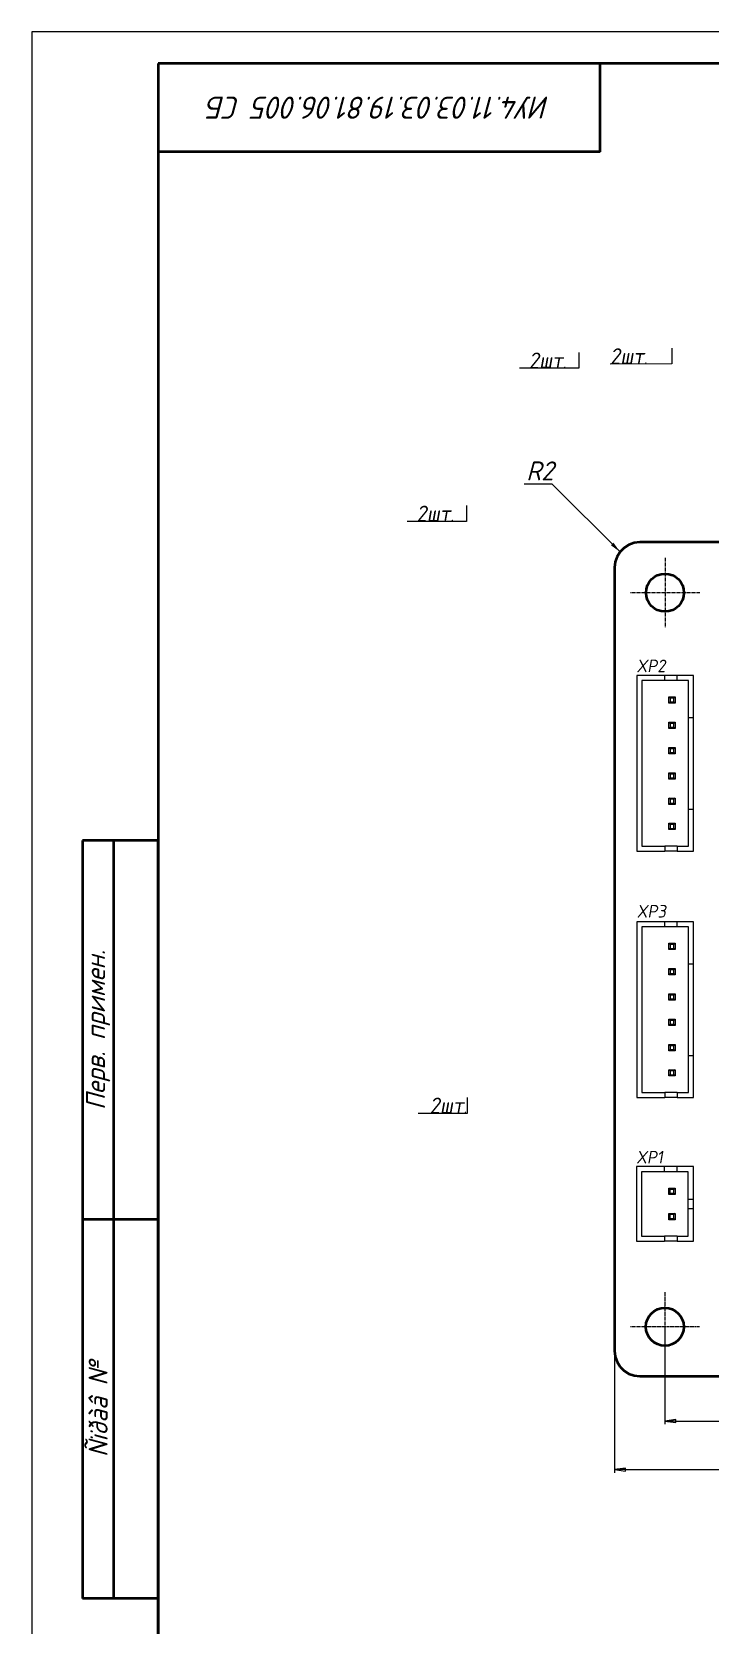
# Model space of a CAD drawing. Header units: inches. Extents: x -14 to 5184, y -66 to 1689.
# Drawn here: x 2522.8 to 2630.2, y 1003 to 1255.2 of the extents above; entities that cross this region are included whole.
import ezdxf

# ---------------------------------------------------------------- set-up
doc = ezdxf.new("R2010")
doc.units = ezdxf.units.IN
doc.header["$MEASUREMENT"] = 0
doc.linetypes.add('CHAIN', pattern=[0.7087, 0.4724, -0.0591, 0.1181, -0.0591])
for name, color, linetype, lineweight in [('Видимые тонкие (ГОСТ)', 7, 'Continuous', 25), ('Видимый контур (ГОСТ)', 7, 'Continuous', 50), ('Маркер центра (ГОСТ)', 7, 'Continuous', 25), ('Размер (ГОСТ)', 7, 'Continuous', 25), ('Текст', 7, 'Continuous', 15)]:
    doc.layers.add(name, color=color, linetype=linetype, lineweight=lineweight)
doc.styles.get("Standard").update_dxf_attribs({"font": 'gost_b.ttf', "oblique": 15})
doc.styles.add('Standart 3.0', font='gost_b.ttf', dxfattribs={"oblique": 15, "height": 3})
doc.styles.add('Standart2', font='gost_b.ttf', dxfattribs={"oblique": 10, "height": 2})
doc.styles.add('Обычный текст (ГОСТ)', font='GOST_Common Italic.ttf')
doc.dimstyles.new('Диаметр (ГОСТ)$7', dxfattribs={"dimscale": 0.5, "dimtxt": 3.5, "dimasz": 3.5, "dimexe": 1, "dimexo": 0, "dimgap": 0.5, "dimtad": 1, "dimrnd": 1e-08, "dimtxsty": 'Обычный текст (ГОСТ)', "dimblk": 'Filled-1', "dimcen": 0.09, "dimdle": 15, "dimclrd": 256, "dimclre": 256, "dimclrt": 256, "dimazin": 2, "dimtfac": 0.714286, "dimtdec": 3, "dimtmove": 0, "dimatfit": 3, "dimfxl": 1, "dimtolj": 1, "dimlwd": -1, "dimlwe": 25, "dimarcsym": 0})
doc.dimstyles.new('Обычный (ГОСТ)', dxfattribs={"dimscale": 0.5, "dimtxt": 3.5, "dimasz": 3.5, "dimexe": 1, "dimexo": 0, "dimgap": 0.5, "dimtad": 1, "dimrnd": 1e-08, "dimtxsty": 'Standart 3.0', "dimblk": 'Filled-1', "dimblk1": 'Filled-1', "dimblk2": 'Filled-1', "dimcen": 0.09, "dimdle": 15, "dimclrd": 256, "dimclre": 256, "dimclrt": 256, "dimazin": 2, "dimtfac": 0.714286, "dimtmove": 0, "dimatfit": 3, "dimfxl": 1, "dimtolj": 1, "dimlwd": 25, "dimlwe": 25, "dimarcsym": 0})

# ---------------------------------------------------------------- blocks, each defined once
blk = doc.blocks.new('Filled-1')
at = {"color": 0}
for p, q in [((0, 0), (-1, 0.14)), ((-1, 0.14), (-1, -0.14)), ((-1, 0), (0, 0)), ((-1, -0.14), (0, 0))]:
    blk.add_line(p, q, dxfattribs=at)
at = {"color": 0, "flags": 128}
blk.add_lwpolyline([(-1, -0.14), (0, 0), (-1, 0.14), (-1, -0.14)], dxfattribs=at)
at = {"color": 0}
blk.add_solid([(-1, -0.14), (0, 0), (-1, 0.14), (-1, -0.14)], dxfattribs=at)
blk = doc.blocks.new('*D7')
at = {"layer": 'Размер (ГОСТ)', "lineweight": 25, "transparency": 16777216}
for p, q in [((2623.02, 1050.26), (2623.02, 1034.84)), ((2733.04, 1050.46), (2733.04, 1034.84)), ((2624.77, 1035.34), (2731.29, 1035.34))]:
    blk.add_line(p, q, dxfattribs=at)
at = {"layer": 'Размер (ГОСТ)', "lineweight": 25, "transparency": 16777216, "xscale": 1.75, "yscale": 1.75, "zscale": 1.75, "rotation": 180}
blk.add_blockref('Filled-1', (2623.02, 1035.34), dxfattribs=at)
at = {"layer": 'Размер (ГОСТ)', "lineweight": 25, "transparency": 16777216, "xscale": 1.75, "yscale": 1.75, "zscale": 1.75}
blk.add_blockref('Filled-1', (2733.04, 1035.34), dxfattribs=at)
at = {"layer": 'Размер (ГОСТ)', "transparency": 16777216, "insert": (2673.15, 1038.59), "char_height": 3, "attachment_point": 1, "style": 'Standart 3.0'}
blk.add_mtext('\\A1; 55*', dxfattribs=at)
blk = doc.blocks.new('*D8')
at = {"layer": 'Размер (ГОСТ)', "lineweight": 25, "transparency": 16777216}
for p, q in [((2615.04, 1046.44), (2615.04, 1027.16)), ((2741.04, 1046.44), (2741.04, 1027.16)), ((2616.79, 1027.66), (2739.29, 1027.66))]:
    blk.add_line(p, q, dxfattribs=at)
at = {"layer": 'Размер (ГОСТ)', "lineweight": 25, "transparency": 16777216, "xscale": 1.75, "yscale": 1.75, "zscale": 1.75, "rotation": 180}
blk.add_blockref('Filled-1', (2615.04, 1027.66), dxfattribs=at)
at = {"layer": 'Размер (ГОСТ)', "lineweight": 25, "transparency": 16777216, "xscale": 1.75, "yscale": 1.75, "zscale": 1.75}
blk.add_blockref('Filled-1', (2741.04, 1027.66), dxfattribs=at)
at = {"layer": 'Размер (ГОСТ)', "transparency": 16777216, "insert": (2674.19, 1030.91), "char_height": 3, "attachment_point": 1, "style": 'Standart 3.0'}
blk.add_mtext('\\A1;{\\fGOST type B|b0|i0|c204|p0;63}*', dxfattribs=at)

msp = doc.modelspace()

# ---------------------------------------------------------------- linework, layer by layer
at = {"layer": 'Видимые тонкие (ГОСТ)', "transparency": 33554684}
for p, q in [((3116.7701, 1255.2356), (2522.7701, 1255.2356)), ((2522.7701, 1255.2356), (2522.7701, 835.2356))]:
    msp.add_line(p, q, dxfattribs=at)
at = {"layer": 'Видимые тонкие (ГОСТ)', "transparency": 33554687}
for p, q in [((2618.5546, 1153.3612), (2618.5546, 1125.5612)), ((2622.9916, 1153.3612), (2618.5546, 1153.3612)), ((2619.3546, 1152.5612), (2619.3546, 1126.3612)), ((2622.9916, 1152.5612), (2619.3546, 1152.5612)), ((2622.9916, 1152.5612), (2622.9916, 1153.3612)), ((2624.9855, 1153.3612), (2622.9916, 1153.3612)), ((2624.9855, 1152.5612), (2622.9916, 1152.5612)), ((2627.5546, 1153.3612), (2624.9855, 1153.3612)), ((2624.9855, 1152.5612), (2624.9855, 1153.3612)), ((2626.7546, 1152.5612), (2624.9855, 1152.5612)), ((2626.7546, 1146.7112), (2626.7546, 1152.5612)), ((2627.5546, 1146.7112), (2627.5546, 1153.3612)), ((2623.6546, 1149.9612), (2624.6546, 1149.9612)), ((2623.6546, 1148.9612), (2623.6546, 1149.9612)), ((2623.8546, 1149.7612), (2623.6546, 1149.9612)), ((2623.8546, 1149.1612), (2623.6546, 1148.9612)), ((2624.6546, 1148.9612), (2623.6546, 1148.9612)), ((2623.8546, 1149.7612), (2623.8546, 1149.1612)), ((2624.4546, 1149.7612), (2623.8546, 1149.7612)), ((2623.8546, 1149.1612), (2624.4546, 1149.1612)), ((2624.6546, 1149.9612), (2624.4546, 1149.7612)), ((2624.4546, 1149.1612), (2624.4546, 1149.7612)), ((2624.6546, 1148.9612), (2624.4546, 1149.1612)), ((2624.6546, 1149.9612), (2624.6546, 1148.9612)), ((2623.6546, 1145.9612), (2624.6546, 1145.9612)), ((2623.6546, 1144.9612), (2623.6546, 1145.9612)), ((2623.8546, 1145.7612), (2623.6546, 1145.9612)), ((2623.8546, 1145.1612), (2623.6546, 1144.9612)), ((2623.8546, 1145.7612), (2623.8546, 1145.1612)), ((2624.4546, 1145.7612), (2623.8546, 1145.7612)), ((2623.8546, 1145.1612), (2624.4546, 1145.1612)), ((2624.6546, 1145.9612), (2624.4546, 1145.7612)), ((2624.4546, 1145.1612), (2624.4546, 1145.7612)), ((2624.6546, 1144.9612), (2624.4546, 1145.1612)), ((2624.6546, 1145.9612), (2624.6546, 1144.9612)), ((2626.7546, 1132.2112), (2626.7546, 1146.7112)), ((2626.7546, 1146.7112), (2627.5546, 1146.7112)), ((2627.5546, 1132.2112), (2627.5546, 1146.7112)), ((2624.6546, 1144.9612), (2623.6546, 1144.9612)), ((2623.6546, 1141.9612), (2624.6546, 1141.9612)), ((2623.6546, 1140.9612), (2623.6546, 1141.9612)), ((2623.8546, 1141.7612), (2623.6546, 1141.9612)), ((2623.8546, 1141.1612), (2623.6546, 1140.9612)), ((2624.6546, 1140.9612), (2623.6546, 1140.9612)), ((2623.8546, 1141.7612), (2623.8546, 1141.1612)), ((2624.4546, 1141.7612), (2623.8546, 1141.7612)), ((2623.8546, 1141.1612), (2624.4546, 1141.1612)), ((2624.6546, 1141.9612), (2624.4546, 1141.7612)), ((2624.4546, 1141.1612), (2624.4546, 1141.7612)), ((2624.6546, 1140.9612), (2624.4546, 1141.1612)), ((2624.6546, 1141.9612), (2624.6546, 1140.9612)), ((2623.8546, 1137.7612), (2623.6546, 1137.9612)), ((2623.6546, 1137.9612), (2624.6546, 1137.9612)), ((2623.6546, 1136.9612), (2623.6546, 1137.9612)), ((2623.8546, 1137.7612), (2623.8546, 1137.1612)), ((2624.4546, 1137.7612), (2623.8546, 1137.7612)), ((2624.6546, 1137.9612), (2624.4546, 1137.7612)), ((2624.4546, 1137.1612), (2624.4546, 1137.7612)), ((2624.6546, 1137.9612), (2624.6546, 1136.9612)), ((2623.8546, 1137.1612), (2623.6546, 1136.9612)), ((2624.6546, 1136.9612), (2623.6546, 1136.9612)), ((2623.8546, 1137.1612), (2624.4546, 1137.1612)), ((2624.6546, 1136.9612), (2624.4546, 1137.1612)), ((2623.8546, 1133.7612), (2623.6546, 1133.9612)), ((2623.6546, 1133.9612), (2624.6546, 1133.9612)), ((2623.6546, 1132.9612), (2623.6546, 1133.9612)), ((2623.8546, 1133.1612), (2623.6546, 1132.9612)), ((2624.6546, 1132.9612), (2623.6546, 1132.9612)), ((2623.8546, 1133.7612), (2623.8546, 1133.1612)), ((2624.4546, 1133.7612), (2623.8546, 1133.7612)), ((2623.8546, 1133.1612), (2624.4546, 1133.1612)), ((2624.6546, 1133.9612), (2624.4546, 1133.7612)), ((2624.4546, 1133.1612), (2624.4546, 1133.7612)), ((2624.6546, 1132.9612), (2624.4546, 1133.1612)), ((2624.6546, 1133.9612), (2624.6546, 1132.9612)), ((2623.8546, 1129.7612), (2623.6546, 1129.9612)), ((2623.6546, 1129.9612), (2624.6546, 1129.9612)), ((2623.6546, 1128.9612), (2623.6546, 1129.9612)), ((2624.6546, 1129.9612), (2624.4546, 1129.7612)), ((2624.6546, 1129.9612), (2624.6546, 1128.9612)), ((2626.7546, 1132.2112), (2627.5546, 1132.2112)), ((2626.7546, 1126.3612), (2626.7546, 1132.2112)), ((2627.5546, 1125.5612), (2627.5546, 1132.2112)), ((2623.8546, 1129.1612), (2623.6546, 1128.9612)), ((2624.6546, 1128.9612), (2623.6546, 1128.9612)), ((2623.8546, 1129.7612), (2623.8546, 1129.1612)), ((2624.4546, 1129.7612), (2623.8546, 1129.7612)), ((2623.8546, 1129.1612), (2624.4546, 1129.1612)), ((2624.4546, 1129.1612), (2624.4546, 1129.7612)), ((2624.6546, 1128.9612), (2624.4546, 1129.1612)), ((2618.5546, 1125.5612), (2622.9916, 1125.5612)), ((2619.3546, 1126.3612), (2622.9916, 1126.3612)), ((2624.9855, 1126.3612), (2622.9916, 1126.3612)), ((2622.9916, 1126.3612), (2622.9916, 1125.5612)), ((2624.9855, 1125.5612), (2622.9916, 1125.5612)), ((2624.9855, 1126.3612), (2624.9855, 1125.5612)), ((2624.9855, 1126.3612), (2626.7546, 1126.3612)), ((2624.9855, 1125.5612), (2627.5546, 1125.5612)), ((2618.5546, 1114.3612), (2618.5546, 1086.5612)), ((2622.9916, 1114.3612), (2618.5546, 1114.3612)), ((2619.3546, 1113.5612), (2619.3546, 1087.3612)), ((2622.9916, 1113.5612), (2619.3546, 1113.5612)), ((2622.9916, 1113.5612), (2622.9916, 1114.3612)), ((2624.9855, 1114.3612), (2622.9916, 1114.3612)), ((2624.9855, 1113.5612), (2622.9916, 1113.5612)), ((2627.5546, 1114.3612), (2624.9855, 1114.3612)), ((2624.9855, 1113.5612), (2624.9855, 1114.3612)), ((2626.7546, 1113.5612), (2624.9855, 1113.5612)), ((2626.7546, 1107.7112), (2626.7546, 1113.5612)), ((2627.5546, 1107.7112), (2627.5546, 1114.3612)), ((2623.6546, 1110.9612), (2624.6546, 1110.9612)), ((2623.6546, 1109.9612), (2623.6546, 1110.9612)), ((2623.8546, 1110.7612), (2623.6546, 1110.9612)), ((2623.8546, 1110.1612), (2623.6546, 1109.9612)), ((2624.6546, 1109.9612), (2623.6546, 1109.9612)), ((2623.8546, 1110.7612), (2623.8546, 1110.1612)), ((2624.4546, 1110.7612), (2623.8546, 1110.7612)), ((2623.8546, 1110.1612), (2624.4546, 1110.1612)), ((2624.6546, 1110.9612), (2624.4546, 1110.7612)), ((2624.4546, 1110.1612), (2624.4546, 1110.7612)), ((2624.6546, 1109.9612), (2624.4546, 1110.1612)), ((2624.6546, 1110.9612), (2624.6546, 1109.9612)), ((2626.7546, 1093.2112), (2626.7546, 1107.7112)), ((2626.7546, 1107.7112), (2627.5546, 1107.7112)), ((2627.5546, 1093.2112), (2627.5546, 1107.7112)), ((2623.6546, 1106.9612), (2624.6546, 1106.9612)), ((2623.6546, 1105.9612), (2623.6546, 1106.9612)), ((2623.8546, 1106.7612), (2623.6546, 1106.9612)), ((2623.8546, 1106.1612), (2623.6546, 1105.9612)), ((2624.6546, 1105.9612), (2623.6546, 1105.9612)), ((2623.8546, 1106.7612), (2623.8546, 1106.1612)), ((2624.4546, 1106.7612), (2623.8546, 1106.7612)), ((2623.8546, 1106.1612), (2624.4546, 1106.1612)), ((2624.6546, 1106.9612), (2624.4546, 1106.7612)), ((2624.4546, 1106.1612), (2624.4546, 1106.7612)), ((2624.6546, 1105.9612), (2624.4546, 1106.1612)), ((2624.6546, 1106.9612), (2624.6546, 1105.9612)), ((2623.6546, 1102.9612), (2624.6546, 1102.9612)), ((2623.6546, 1101.9612), (2623.6546, 1102.9612)), ((2623.8546, 1102.7612), (2623.6546, 1102.9612)), ((2623.8546, 1102.1612), (2623.6546, 1101.9612)), ((2623.8546, 1102.7612), (2623.8546, 1102.1612)), ((2624.4546, 1102.7612), (2623.8546, 1102.7612)), ((2623.8546, 1102.1612), (2624.4546, 1102.1612)), ((2624.6546, 1102.9612), (2624.4546, 1102.7612)), ((2624.4546, 1102.1612), (2624.4546, 1102.7612)), ((2624.6546, 1101.9612), (2624.4546, 1102.1612)), ((2624.6546, 1102.9612), (2624.6546, 1101.9612)), ((2624.6546, 1101.9612), (2623.6546, 1101.9612)), ((2623.8546, 1098.7612), (2623.6546, 1098.9612)), ((2623.6546, 1098.9612), (2624.6546, 1098.9612)), ((2623.6546, 1097.9612), (2623.6546, 1098.9612)), ((2623.8546, 1098.1612), (2623.6546, 1097.9612)), ((2624.6546, 1097.9612), (2623.6546, 1097.9612)), ((2623.8546, 1098.7612), (2623.8546, 1098.1612)), ((2624.4546, 1098.7612), (2623.8546, 1098.7612)), ((2623.8546, 1098.1612), (2624.4546, 1098.1612)), ((2624.6546, 1098.9612), (2624.4546, 1098.7612)), ((2624.4546, 1098.1612), (2624.4546, 1098.7612)), ((2624.6546, 1097.9612), (2624.4546, 1098.1612)), ((2624.6546, 1098.9612), (2624.6546, 1097.9612)), ((2623.8546, 1094.7612), (2623.6546, 1094.9612)), ((2623.6546, 1094.9612), (2624.6546, 1094.9612)), ((2623.6546, 1093.9612), (2623.6546, 1094.9612)), ((2623.8546, 1094.7612), (2623.8546, 1094.1612)), ((2624.4546, 1094.7612), (2623.8546, 1094.7612)), ((2624.6546, 1094.9612), (2624.4546, 1094.7612)), ((2624.4546, 1094.1612), (2624.4546, 1094.7612)), ((2624.6546, 1094.9612), (2624.6546, 1093.9612)), ((2623.8546, 1094.1612), (2623.6546, 1093.9612)), ((2624.6546, 1093.9612), (2623.6546, 1093.9612)), ((2623.8546, 1094.1612), (2624.4546, 1094.1612)), ((2624.6546, 1093.9612), (2624.4546, 1094.1612)), ((2626.7546, 1093.2112), (2627.5546, 1093.2112)), ((2626.7546, 1087.3612), (2626.7546, 1093.2112)), ((2627.5546, 1086.5612), (2627.5546, 1093.2112)), ((2623.8546, 1090.7612), (2623.6546, 1090.9612)), ((2623.6546, 1090.9612), (2624.6546, 1090.9612)), ((2623.6546, 1089.9612), (2623.6546, 1090.9612)), ((2623.8546, 1090.1612), (2623.6546, 1089.9612)), ((2624.6546, 1089.9612), (2623.6546, 1089.9612)), ((2623.8546, 1090.7612), (2623.8546, 1090.1612)), ((2624.4546, 1090.7612), (2623.8546, 1090.7612)), ((2623.8546, 1090.1612), (2624.4546, 1090.1612)), ((2624.6546, 1090.9612), (2624.4546, 1090.7612)), ((2624.4546, 1090.1612), (2624.4546, 1090.7612)), ((2624.6546, 1089.9612), (2624.4546, 1090.1612)), ((2624.6546, 1090.9612), (2624.6546, 1089.9612)), ((2619.3546, 1087.3612), (2622.9916, 1087.3612)), ((2624.9855, 1087.3612), (2622.9916, 1087.3612)), ((2622.9916, 1087.3612), (2622.9916, 1086.5612)), ((2624.9855, 1087.3612), (2624.9855, 1086.5612)), ((2624.9855, 1087.3612), (2626.7546, 1087.3612)), ((2618.5546, 1086.5612), (2622.9916, 1086.5612)), ((2624.9855, 1086.5612), (2622.9916, 1086.5612)), ((2624.9855, 1086.5612), (2627.5546, 1086.5612)), ((2622.9626, 1075.6162), (2618.5256, 1075.6162)), ((2618.5256, 1075.6162), (2618.5256, 1063.8162)), ((2619.3256, 1074.8162), (2619.3256, 1064.6162)), ((2622.9626, 1074.8162), (2619.3256, 1074.8162)), ((2622.9626, 1074.8162), (2622.9626, 1075.6162)), ((2624.9565, 1075.6162), (2622.9626, 1075.6162)), ((2624.9565, 1074.8162), (2622.9626, 1074.8162)), ((2627.5256, 1075.6162), (2624.9565, 1075.6162)), ((2624.9565, 1074.8162), (2624.9565, 1075.6162)), ((2626.7256, 1074.8162), (2624.9565, 1074.8162)), ((2626.7256, 1070.4662), (2626.7256, 1074.8162)), ((2627.5256, 1070.4662), (2627.5256, 1075.6162)), ((2623.6256, 1071.2162), (2623.6256, 1072.2162)), ((2623.6256, 1072.2162), (2624.6256, 1072.2162)), ((2623.6256, 1072.2162), (2623.8256, 1072.0162)), ((2624.4256, 1072.0162), (2623.8256, 1072.0162)), ((2623.8256, 1072.0162), (2623.8256, 1071.4162)), ((2624.4256, 1072.0162), (2624.6256, 1072.2162)), ((2624.4256, 1071.4162), (2624.4256, 1072.0162)), ((2624.6256, 1072.2162), (2624.6256, 1071.2162)), ((2623.6256, 1071.2162), (2623.8256, 1071.4162)), ((2624.6256, 1071.2162), (2623.6256, 1071.2162)), ((2623.8256, 1071.4162), (2624.4256, 1071.4162)), ((2624.4256, 1071.4162), (2624.6256, 1071.2162)), ((2626.7256, 1068.9662), (2626.7256, 1070.4662)), ((2626.7256, 1070.4662), (2627.5256, 1070.4662)), ((2627.5256, 1068.9662), (2627.5256, 1070.4662)), ((2623.6256, 1068.2162), (2624.6256, 1068.2162)), ((2623.6256, 1067.2162), (2623.6256, 1068.2162)), ((2623.8256, 1068.0162), (2623.6256, 1068.2162)), ((2623.8256, 1067.4162), (2623.6256, 1067.2162)), ((2624.6256, 1067.2162), (2623.6256, 1067.2162)), ((2623.8256, 1068.0162), (2623.8256, 1067.4162)), ((2624.4256, 1068.0162), (2623.8256, 1068.0162)), ((2623.8256, 1067.4162), (2624.4256, 1067.4162)), ((2624.6256, 1068.2162), (2624.4256, 1068.0162)), ((2624.4256, 1067.4162), (2624.4256, 1068.0162)), ((2624.6256, 1067.2162), (2624.4256, 1067.4162)), ((2624.6256, 1068.2162), (2624.6256, 1067.2162)), ((2626.7256, 1064.6162), (2626.7256, 1068.9662)), ((2626.7256, 1068.9662), (2627.5256, 1068.9662)), ((2627.5256, 1063.8162), (2627.5256, 1068.9662)), ((2619.3256, 1064.6162), (2622.9626, 1064.6162)), ((2622.9626, 1064.6162), (2622.9626, 1063.8162)), ((2624.9565, 1064.6162), (2622.9626, 1064.6162)), ((2624.9565, 1064.6162), (2626.7256, 1064.6162)), ((2624.9565, 1064.6162), (2624.9565, 1063.8162)), ((2618.5256, 1063.8162), (2622.9626, 1063.8162)), ((2624.9565, 1063.8162), (2622.9626, 1063.8162)), ((2624.9565, 1063.8162), (2627.5256, 1063.8162)), ((2618.1518, 1042.536), (2619.0418, 1042.436))]:
    msp.add_line(p, q, dxfattribs=at)
at = {"layer": 'Видимый контур (ГОСТ)', "transparency": 33554684}
for p, q in [((3111.7701, 1250.2356), (2542.7701, 1250.2356)), ((2542.7701, 1250.2356), (2542.7701, 840.2356)), ((2612.7701, 1236.2356), (2612.7701, 1250.2356)), ((2612.7701, 1236.2356), (2542.7701, 1236.2356)), ((2530.7701, 1127.2356), (2530.7701, 1007.2356)), ((2542.7701, 1127.2356), (2530.7701, 1127.2356)), ((2535.7701, 1007.2356), (2535.7701, 1127.2356)), ((2542.7701, 880.2356), (2542.7701, 1127.2356)), ((2542.7701, 1067.2356), (2530.7701, 1067.2356)), ((2542.7701, 1007.2356), (2530.7701, 1007.2356))]:
    msp.add_line(p, q, dxfattribs=at)
at = {"layer": 'Видимый контур (ГОСТ)', "transparency": 33554687}
for p, q in [((2615.9138, 1172.93), (2615.4378, 1172.17)), ((2616.5478, 1173.562), (2615.9138, 1172.93)), ((2617.3058, 1174.04), (2616.5478, 1173.562)), ((2618.1518, 1174.334), (2617.3058, 1174.04)), ((2619.0418, 1174.436), (2618.1518, 1174.334)), ((2737.0418, 1174.436), (2619.0418, 1174.436)), ((2615.1418, 1171.326), (2615.0418, 1170.436)), ((2615.0418, 1170.436), (2615.0418, 1046.436)), ((2615.4378, 1172.17), (2615.1418, 1171.326)), ((2615.0418, 1046.436), (2615.1418, 1045.546)), ((2615.1418, 1045.546), (2615.4378, 1044.7)), ((2615.4378, 1044.7), (2615.9138, 1043.942)), ((2615.9138, 1043.942), (2616.5478, 1043.308)), ((2616.5478, 1043.308), (2617.3058, 1042.832)), ((2617.3058, 1042.832), (2618.1518, 1042.536)), ((2618.1518, 1042.536), (2619.0418, 1042.436)), ((2619.0418, 1042.436), (2737.0418, 1042.436))]:
    msp.add_line(p, q, dxfattribs=at)
for centre in [(2623.0418, 1166.462), (2623.0192, 1050.2634)]:
    msp.add_circle(centre, 3, dxfattribs=at)
at = {"layer": 'Маркер центра (ГОСТ)', "linetype": 'CHAIN', "transparency": 33554687}
for p, q in [((2623.0418, 1171.962), (2623.0418, 1160.962)), ((2628.5418, 1166.462), (2617.5418, 1166.462)), ((2623.0192, 1055.7634), (2623.0192, 1044.7634)), ((2628.5192, 1050.2634), (2617.5192, 1050.2634))]:
    msp.add_line(p, q, dxfattribs=at)
at = {"layer": 'Размер (ГОСТ)', "color": 0, "transparency": 33554607}
for p, q in [((2609.3989, 1204.481), (2609.3989, 1201.981)), ((2624.1051, 1205.1796), (2624.1051, 1202.6796)), ((2609.3989, 1201.981), (2600.0064, 1201.981)), ((2624.1051, 1202.6796), (2614.3408, 1202.6496)), ((2591.6031, 1180.24), (2591.6031, 1177.74)), ((2591.6031, 1177.74), (2582.2105, 1177.74)), ((2591.6931, 1086.541), (2591.6931, 1084.041)), ((2591.6931, 1084.041), (2583.9486, 1084.041))]:
    msp.add_line(p, q, dxfattribs=at)

# ---------------------------------------------------------------- texts
at = {"layer": 'Видимые тонкие (ГОСТ)', "color": 0, "transparency": 33554687, "char_height": 2, "style": 'Standart2'}
for s, insert, attachment_point in [('XP2', (2618.5207, 1155.8726), 1), ('XP3', (2618.5551, 1115.0384), 7), ('XP1', (2618.4681, 1078.1076), 1)]:
    msp.add_mtext_dynamic_manual_height_columns(s, width=5.761412, gutter_width=13, heights=[0], dxfattribs=dict(at, insert=insert, attachment_point=attachment_point))
at = {"layer": 'Размер (ГОСТ)', "color": 0, "transparency": 33554607, "char_height": 2, "style": 'Standart2'}
for insert, attachment_point in [((2607.4103, 1201.981), 9), ((2614.3408, 1202.6496), 7), ((2589.6145, 1177.74), 9), ((2591.6931, 1084.041), 9)]:
    msp.add_mtext_dynamic_manual_height_columns('{\\fGOST type B|b0|i0|c204|p0;\\H1.25x;2шт\\H0.8x;.}', width=7.557265, gutter_width=10, heights=[0], dxfattribs=dict(at, insert=insert, attachment_point=attachment_point))
at = {"layer": 'Размер (ГОСТ)', "color": 0, "transparency": 33554687, "insert": (2601.0642, 1187.2464), "char_height": 3, "attachment_point": 1, "style": 'Standart 3.0'}
msp.add_mtext_dynamic_manual_height_columns('R2', width=5.761412, gutter_width=13, heights=[0], dxfattribs=at)
at = {"layer": 'Текст', "color": 0, "transparency": 33554684, "insert": (2577.7701, 1243.2356), "char_height": 3.5, "attachment_point": 5, "rotation": 180}
msp.add_mtext_dynamic_manual_height_columns('\\pxqc;{\\fGOST type B|b0|i0|c204|p0;ИУ4.11.03.03.19.81.06.005 СБ}', width=69.742063, gutter_width=12.5, heights=[0], dxfattribs=at)
at = {"layer": 'Текст', "color": 0, "transparency": 33554684, "char_height": 3, "attachment_point": 4, "rotation": 90, "style": 'Standart 3.0'}
for s, heights, insert in [('\\pxqc;{\\fGOST type B|b0|i0|c204|p0;Перв. примен.}', [0], (2533.2701, 1067.2356)), ('\\pxqc;{\\fGOST type B|b0|i0|c204|p0;Ñïðàâ №}', [4.4758], (2533.2701, 1007.2356))]:
    msp.add_mtext_dynamic_manual_height_columns(s, width=60, gutter_width=17.5, heights=heights, dxfattribs=dict(at, insert=insert))

# ---------------------------------------------------------------- dimensions: what is measured, and where the dimension line sits
at = {"layer": 'Размер (ГОСТ)', "transparency": 33554607}
dim = msp.add_linear_dim(base=(2733.0418, 1035.3406), p1=(2623.0192, 1050.2634), p2=(2733.0418, 1050.462), angle=180, text=' 55*', dimstyle='Обычный (ГОСТ)', override={"dimtxsty": 'Standart 3.0', "dimtofl": 0, "dimatfit": 1}, dxfattribs=at)
dim.commit()
dim.dimension.update_dxf_attribs({"geometry": '*D7', "text_midpoint": (2677.3691, 1035.3406), "dimtype": 160})
at = {"layer": 'Размер (ГОСТ)', "transparency": 33554687}
dim = msp.add_linear_dim(base=(2741.0418, 1027.6609), p1=(2615.0418, 1046.436), p2=(2741.0418, 1046.436), angle=180, text='{\\fGOST type B|b0|i0|c204|p0;63}*', dimstyle='Обычный (ГОСТ)', override={"dimtxsty": 'Standart 3.0', "dimtofl": 0, "dimatfit": 1}, dxfattribs=at)
dim.commit()
dim.dimension.update_dxf_attribs({"geometry": '*D8', "text_midpoint": (2677.7701, 1027.6609), "dimtype": 160})

# ---------------------------------------------------------------- leaders
msp.add_leader([(2615.9138, 1172.93), (2605.1939, 1183.6427), (2600.7139, 1183.6221)], dimstyle='Диаметр (ГОСТ)$7', override={"dimtad": 0}, dxfattribs=at)

doc.saveas('drawing.dxf')
